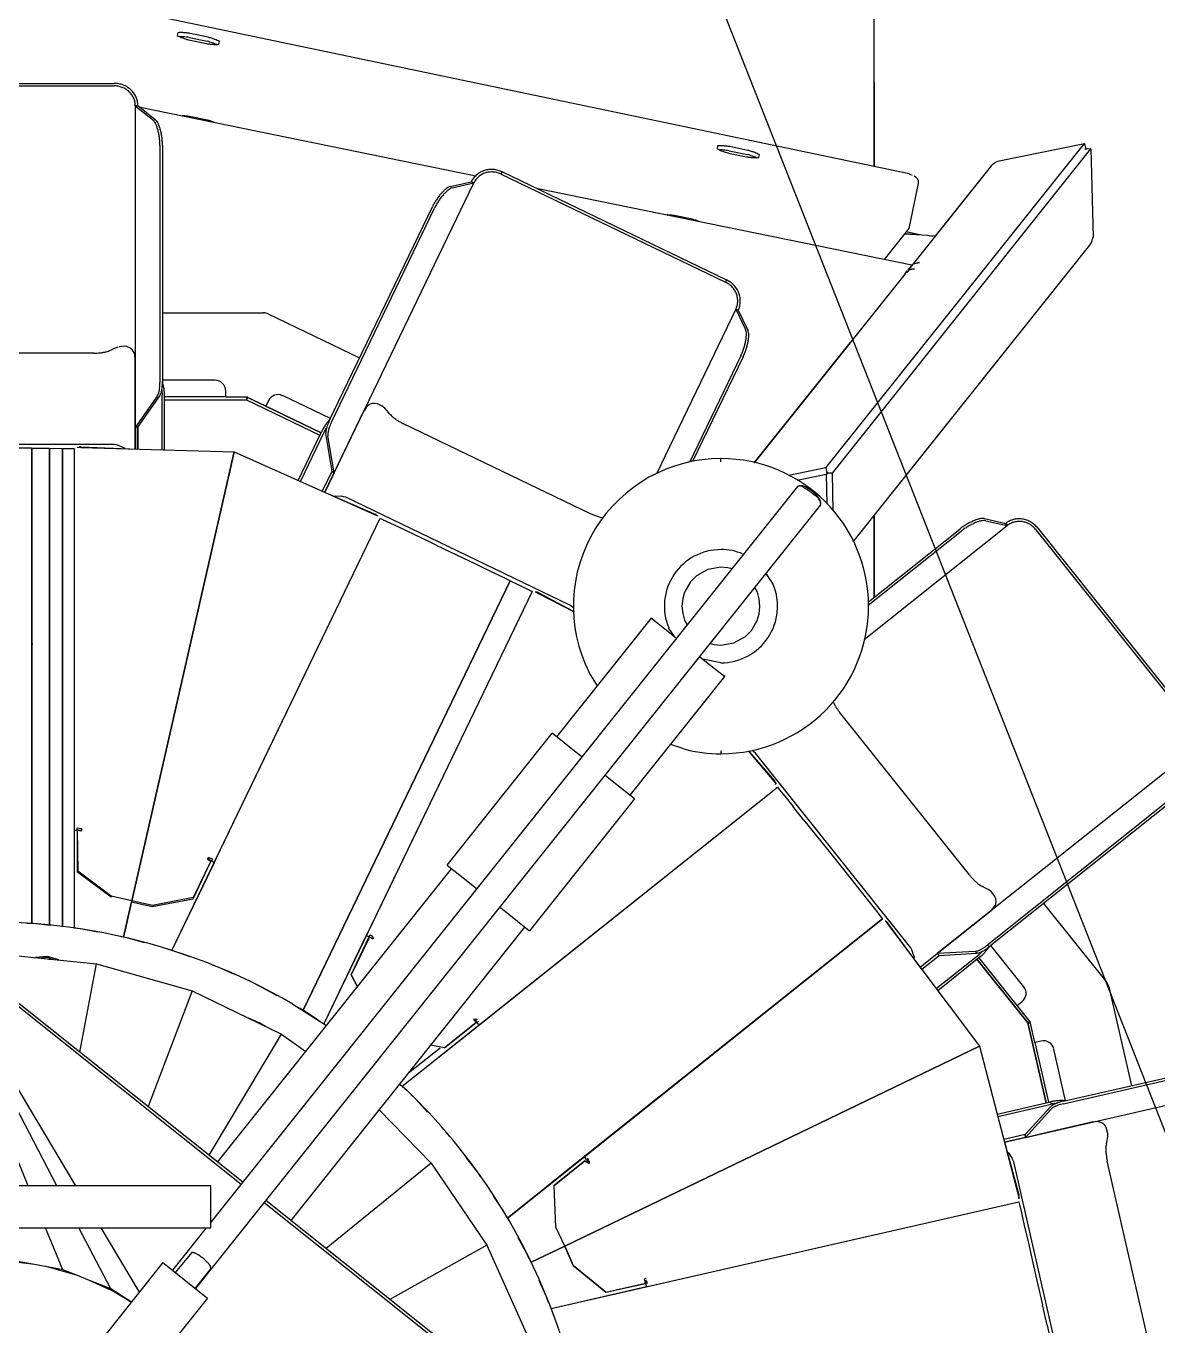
# Model space of a CAD drawing. Header units: millimetres. Extents: x -187347 to 135007, y -6415 to 292048.
# Drawn here: x -41212 to -40675, y 8747 to 9363 of the extents above; entities that cross this region are included whole.
import ezdxf

# ---------------------------------------------------------------- set-up
doc = ezdxf.new("R2010")
doc.units = ezdxf.units.MM
doc.header["$LTSCALE"] = 100
doc.layers.get('0').update_dxf_attribs({"lineweight": 18})
doc.layers.add('1', color=7, linetype='Continuous')
doc.layers.add('Layout Cabinplant', color=30, linetype='Continuous')

# ---------------------------------------------------------------- blocks, each defined once
blk = doc.blocks.new('CP_Giblet area_New')
at = {"color": 0, "linetype": 'Continuous'}
for p, q in [((-228.72, -33.9), (-78.22, -153.93)), ((-77.45, -152.97), (-227.82, -33.05)), ((-50.51, -107.64), (1.88, -41.93)), ((-459.17, -57.25), (-432.91, -172.29)), ((-29.4, -124.47), (22.99, -58.77)), ((-499.23, -76.3), (-477.26, -172.57)), ((-448.74, -94.75), (-450.55, -86.71)), ((-182.99, -132.66), (-202.27, -89.72)), ((-448.74, -94.75), (-446.53, -104.5)), ((-444.23, -114.59), (-446.53, -104.5)), ((-213.47, -102.75), (-435.26, -153.36)), ((-213.47, -102.75), (-258.67, -113.07)), ((-239.39, -110.46), (-258.34, -114.53)), ((-239.39, -110.46), (-257.57, -114.48)), ((-223.89, -123.07), (-239.39, -110.46)), ((-239.39, -110.46), (-223.89, -123.07)), ((-212.29, -105.55), (-211.33, -108.21)), ((-212.29, -105.55), (-211.33, -108.21)), ((-211.33, -108.21), (-207.84, -115.9)), ((-211.33, -108.21), (-207.84, -115.9)), ((-182.99, -132.66), (-137.06, -107)), ((-29.4, -124.47), (-50.51, -107.64)), ((-18.21, -110.44), (-0.03, -140.93)), ((-14.42, -105.69), (-10.53, -108.21)), ((-14.36, -105.61), (-10.45, -108.26)), ((-10.53, -108.21), (-8.58, -109.48)), ((-6.7, -110.36), (-10.45, -108.26)), ((-8.8, -109.37), (-6.7, -110.36)), ((-8.58, -109.48), (-4.65, -112.02)), ((-6.7, -110.36), (5.46, -116.04)), ((-1.45, -113.3), (-6.7, -110.36)), ((-442.01, -124.3), (-444.23, -114.59)), ((-259.26, -113.2), (-435.26, -153.36)), ((-341.33, -483.86), (-44.88, -112.13)), ((-259.27, -114.74), (-258.34, -114.53)), ((-259.27, -114.74), (-258.34, -114.53)), ((-259.27, -114.74), (-259.12, -115.3)), ((-258.67, -113.07), (-259.26, -113.2)), ((-259.12, -115.3), (-258.2, -116.16)), ((-258.2, -116.16), (-258.74, -116.28)), ((-258.48, -113.89), (-258.67, -113.07)), ((-258.2, -116.16), (-258.48, -113.89)), ((-258.48, -116.85), (-257.57, -116.64)), ((-258.34, -114.53), (-257.57, -114.48)), ((-257.57, -116.64), (-258.34, -114.53)), ((-52.07, -121.62), (-44.65, -112.31)), ((-4.65, -112.02), (-1.45, -113.3)), ((-4.65, -112.02), (10.44, -140.93)), ((-1.45, -113.3), (5.46, -116.04)), ((5.46, -116.04), (11.13, -118.3)), ((-223.89, -123.07), (-220.05, -132.32)), ((-220.05, -132.32), (-223.89, -123.07)), ((-49.95, -140.93), (-33.94, -120.85)), ((-43.06, -129.32), (-35.27, -119.79)), ((11.13, -118.3), (18.11, -121.08)), ((11.13, -118.3), (25.51, -122.44)), ((18.11, -121.08), (25.51, -122.44)), ((18.11, -121.08), (26.25, -140.93)), ((25.51, -122.44), (31.51, -123.55)), ((-439.85, -133.71), (-442.01, -124.3)), ((-220.05, -132.32), (-204.02, -124.6)), ((-204.02, -124.6), (-220.05, -132.32)), ((-203.14, -126.27), (-201.97, -128.85)), ((-203.14, -126.27), (-201.97, -128.85)), ((-201.97, -128.85), (-197.88, -136.26)), ((-201.97, -128.85), (-197.88, -136.26)), ((31.51, -123.55), (42.21, -125.52)), ((31.51, -123.55), (47.13, -125.49)), ((-437.92, -142.07), (-439.85, -133.71)), ((-416.74, -227.04), (-220.05, -132.32)), ((-220.05, -132.32), (-416.74, -227.04)), ((-220.05, -132.32), (-215.71, -141.33)), ((-156.54, -171.59), (-182.99, -132.66)), ((-156.54, -171.59), (-106.86, -131.08)), ((-215.71, -141.33), (-215.01, -161.07)), ((149.06, -140.93), (-52.17, -140.93)), ((-52.17, -140.93), (-52.17, -160.93)), ((-436.53, -148.03), (-437.92, -142.07)), ((-192.78, -145.58), (-370.67, -287.45)), ((-330.38, -492.58), (-52.17, -143.71)), ((-229.54, -174.9), (-192.78, -145.58)), ((-90.14, -144.42), (-201.1, -283.55)), ((-192.38, -146.2), (-191.01, -148.68)), ((-192.38, -146.2), (-191.01, -148.68)), ((-435.58, -152.06), (-436.53, -148.03)), ((-435.26, -153.36), (-435.58, -152.06)), ((-191.01, -148.68), (-186.33, -155.76)), ((-191.01, -148.68), (-186.33, -155.76)), ((-435.28, -155.76), (-435.46, -154.92)), ((-428.21, -182.82), (-435.35, -156.59)), ((-435, -156.64), (-435.28, -155.76)), ((-416.74, -227.04), (-435, -156.64)), ((-229.5, -172.78), (-215.01, -161.07)), ((-215.01, -161.07), (-229.5, -172.78)), ((-180.07, -165.22), (-178.51, -167.58)), ((-180.07, -165.22), (-178.51, -167.58)), ((-67.27, -162.65), (83.28, -282.71)), ((83.86, -281.61), (-66.51, -161.69)), ((-52.17, -160.93), (149.06, -160.93)), ((11.9, -160.93), (83.86, -281.61)), ((20.88, -160.93), (83.86, -281.61)), ((34.44, -160.93), (83.86, -281.61)), ((-432.91, -172.29), (-432.51, -173.24)), ((-231.4, -171.61), (-231.91, -172.01)), ((-231.91, -172.01), (-231.23, -173.28)), ((-229.5, -172.78), (-231.4, -171.61)), ((-230.94, -172.18), (-231.4, -171.61)), ((-229.6, -173.86), (-230.94, -172.18)), ((-178.51, -167.58), (-173.27, -174.27)), ((-178.51, -167.58), (-173.27, -174.27)), ((-55.35, -172.16), (-166.3, -311.3)), ((-156.6, -171.63), (-156.91, -171.04)), ((-156.6, -171.63), (-156.08, -172.06)), ((-131.97, -196.87), (-156.54, -171.59)), ((-432.51, -173.24), (-432.02, -174.16)), ((-430.42, -176.49), (-432.02, -174.16)), ((-429.83, -176.86), (-430.42, -176.49)), ((-370.67, -287.45), (-229.54, -174.9)), ((-231.23, -173.28), (-230.73, -173.98)), ((-229.54, -174.9), (-229.6, -173.86)), ((-51.31, -175.38), (-85.57, -232.87)), ((-438.56, -183.87), (-587.33, -217.83)), ((-477.46, -184.22), (-477.48, -185.72)), ((-477.2, -182.43), (-477.46, -184.22)), ((-476.83, -180.77), (-477.2, -182.43)), ((-428.56, -181.55), (-470.65, -191.16)), ((-470.65, -191.16), (-443.41, -184.94)), ((-438.56, -183.87), (-450.47, -197.12)), ((-438.56, -183.87), (-428.55, -181.58)), ((-438.56, -183.87), (-438.39, -185.19)), ((-438.39, -185.19), (-438.56, -183.87)), ((-438.39, -185.19), (-428.22, -182.79)), ((-165.41, -184.31), (-164.54, -185.42)), ((-165.41, -184.31), (-164.54, -185.42)), ((-477.48, -185.72), (-476.94, -188.12)), ((-476.94, -188.12), (-476.22, -189.42)), ((-476.22, -189.42), (-475.3, -190.36)), ((-475.3, -190.36), (-474.29, -190.9)), ((-474.29, -190.9), (-472.53, -191.33)), ((-472.53, -191.33), (-470.41, -191.14)), ((-450.33, -198.3), (-438.39, -185.19)), ((-164.54, -185.42), (-163.59, -186.46)), ((-164.54, -185.42), (-163.59, -186.46)), ((-425.35, -193.83), (-450.61, -199.59)), ((-425.07, -194.93), (-450.42, -200.71)), ((-154.94, -195.85), (-149.2, -202.1)), ((-154.94, -195.85), (-149.2, -202.1)), ((-456.47, -199.81), (-566.38, -224.9)), ((-456.33, -200.99), (-566.24, -226.07)), ((-457.5, -201.25), (-451.9, -225.77)), ((-452.47, -199.94), (-453.19, -200.02)), ((-450.42, -200.71), (-450.61, -199.59)), ((-449.53, -200.51), (-443.06, -228.88)), ((-449.53, -200.51), (-443.06, -228.88)), ((-439.57, -238.11), (-448.31, -200.23)), ((-448.31, -200.23), (-439.57, -238.11)), ((-149.2, -202.1), (-147.12, -204.03)), ((-149.2, -202.1), (-147.12, -204.03)), ((-43.2, -253.36), (-22.34, -198.48)), ((-477.99, -255.3), (-488.7, -208.37)), ((-142.88, -208.11), (-320.81, -350)), ((-142.88, -208.11), (-179.66, -237.44)), ((-141.74, -209.12), (-145.16, -206.07)), ((-141.74, -209.12), (-145.16, -206.07)), ((-145.94, -214.39), (-160.96, -226.36)), ((-373.08, -285.21), (-416.74, -227.04)), ((-177.93, -238.3), (-162.95, -226.35)), ((-162.95, -226.35), (-177.93, -238.3)), ((-162.95, -226.35), (-156.45, -227.56)), ((-162.95, -226.35), (-156.45, -227.56)), ((-85.57, -232.87), (-97.12, -224.54)), ((10.06, -224.32), (2.09, -266.18)), ((-445.92, -229.53), (-442.99, -228.86)), ((-442.99, -228.86), (-440.9, -238.01)), ((-43.2, -253.36), (-85.57, -232.87)), ((-439.57, -238.11), (-440.97, -238.03)), ((-440.9, -238.01), (-440.77, -238.61)), ((-440.77, -238.61), (-434.53, -246.43)), ((-440.55, -238.89), (-439.57, -238.11)), ((-415.45, -268.36), (-439.57, -238.11)), ((-439.57, -238.11), (-415.45, -268.36)), ((-179.66, -237.44), (-320.81, -350)), ((-204.45, -442.78), (-105.68, -237.7)), ((-178.67, -237.74), (-179.66, -237.44)), ((-179.03, -238.81), (-177.93, -238.3)), ((-177.32, -239.42), (-178.67, -237.74)), ((-178.46, -239.45), (-177.86, -240)), ((-176.65, -239.81), (-177.93, -238.3)), ((-177.86, -240), (-176.65, -239.81)), ((-125.86, -279.6), (-105.68, -237.7)), ((-91.08, -247.03), (-106.96, -236.88)), ((-103.01, -239.41), (-106.96, -236.88)), ((-103.02, -239.4), (-95.94, -244.13)), ((-103.02, -239.4), (-95.94, -244.13)), ((-93.47, -245.51), (-103.01, -239.41)), ((-78.1, -236.48), (-75.09, -238.26)), ((-76.05, -237.47), (-75.09, -238.26)), ((-75.09, -238.26), (-70.05, -240.38)), ((-75.09, -238.26), (-73.23, -238.83)), ((-434.53, -246.43), (-436.88, -248.3)), ((-434.54, -246.44), (-416.43, -269.14)), ((-434.54, -246.44), (-416.43, -269.14)), ((-194.03, -447.9), (-95.91, -244.15)), ((-95.91, -244.15), (-194.03, -447.9)), ((-95.94, -244.13), (-93.46, -245.51)), ((-95.94, -244.13), (-93.46, -245.51)), ((-91.08, -247.03), (-93.47, -245.51)), ((-83.59, -251.02), (-76.15, -255.17)), ((-83.59, -251.02), (-76.15, -255.17)), ((-447.1, -294.83), (-477.02, -257.31)), ((-437.67, -255.33), (-422.08, -274.88)), ((-396.86, -253.53), (-417.19, -269.75)), ((-396.18, -254.44), (-416.44, -270.59)), ((-121.65, -255.31), (-118.69, -260.95)), ((-118.69, -260.95), (-121.65, -255.31)), ((-76.15, -255.17), (-73.57, -256.35)), ((-76.15, -255.17), (-73.57, -256.35)), ((2.09, -266.18), (-43.2, -253.36)), ((-389.3, -263.61), (-397.52, -270.06)), ((-388.56, -264.62), (-396.56, -271)), ((-389.47, -263.38), (-373.26, -285.51)), ((-118.69, -260.95), (-127.22, -278.95)), ((-127, -278.21), (-118.69, -260.95)), ((-63.3, -261.06), (-55.55, -264.61)), ((-63.3, -261.06), (-55.55, -264.61)), ((-55.55, -264.61), (-52.88, -265.58)), ((-55.55, -264.61), (-52.88, -265.58)), ((-515.84, -365.93), (-396.56, -271)), ((-396.56, -271), (-422.13, -291.39)), ((-418.13, -272.16), (-416.44, -270.59)), ((-397.52, -270.06), (-415.46, -271.24)), ((-414.63, -272.08), (-415.46, -271.24)), ((-414.63, -272.08), (-396.56, -271)), ((-397.52, -270.06), (-396.56, -271)), ((-396.56, -271), (-397.52, -270.06)), ((-385.71, -268.51), (-385.78, -269.21)), ((-385.78, -269.21), (-384.96, -271.92)), ((-42.27, -269.45), (-34.26, -272.38)), ((-42.27, -269.45), (-34.26, -272.38)), ((48.91, -270.95), (2.09, -266.18)), ((19.99, -268.01), (25.39, -269.66)), ((22.74, -268.29), (25.44, -269.12)), ((24.49, -268.46), (23.32, -268.46)), ((24.49, -268.46), (23.32, -268.46)), ((25.39, -269.66), (31.01, -269.13)), ((25.44, -269.12), (28.26, -268.85)), ((-509.19, -344.35), (-421.31, -274.26)), ((-508.37, -345.19), (-420.48, -275.1)), ((-419.74, -272.1), (-421.59, -274.49)), ((-421.31, -274.26), (-420.48, -275.1)), ((-384.96, -271.92), (-384.55, -272.87)), ((-384.55, -272.87), (-384.05, -273.77)), ((-384.05, -273.77), (-310.48, -366.03)), ((-33.67, -272.54), (-132.38, -477.5)), ((-33.67, -272.54), (-53.79, -314.31)), ((-34.26, -272.38), (-31.52, -273.14)), ((-34.26, -272.38), (-31.52, -273.14)), ((-20.65, -276.15), (-12.42, -278.43)), ((-20.65, -276.15), (-12.42, -278.43)), ((-253.12, -344.38), (-203.25, -281.84)), ((-204.45, -442.78), (-126.12, -280.14)), ((-191.82, -290.95), (-203.25, -281.84)), ((-129.12, -278.04), (-129.02, -278.95)), ((-129.02, -278.95), (-129.12, -278.04)), ((-127.22, -278.95), (-129.12, -278.04)), ((-128.57, -278.3), (-129.12, -278.04)), ((-129.02, -278.95), (-128.35, -279.41)), ((-126.63, -279.23), (-128.57, -278.3)), ((-128.35, -279.41), (-127.63, -279.81)), ((-127.22, -278.95), (-127.63, -279.81)), ((-127.22, -278.95), (-127.63, -279.81)), ((-125.86, -279.6), (-126.63, -279.23)), ((-126.12, -280.14), (-125.86, -279.6)), ((-10.69, -278.76), (-14.53, -295.58)), ((-14.53, -295.58), (-10.69, -278.76)), ((-12.42, -278.43), (-9.63, -278.97)), ((-12.42, -278.43), (-9.63, -278.97)), ((1.44, -281.11), (9.83, -282.73)), ((1.44, -281.11), (9.83, -282.73)), ((9.83, -282.73), (12.65, -283.04)), ((9.83, -282.73), (12.65, -283.04)), ((12.72, -329.49), (12.72, -283.05)), ((-372.57, -285.99), (-373.08, -285.21)), ((-369.86, -288.52), (-370.67, -287.45)), ((-367.3, -291.78), (-369.86, -288.52)), ((18.21, -283.78), (18.21, -510.67)), ((18.21, -510.67), (18.21, -283.78)), ((23.86, -284.3), (32.35, -285.25)), ((23.86, -284.3), (32.35, -285.25)), ((24.32, -284.35), (24.32, -510.7)), ((24.6, -510.7), (24.6, -284.38)), ((32.35, -285.25), (35.19, -285.34)), ((32.35, -285.25), (35.19, -285.34)), ((32.57, -285.25), (32.57, -510.72)), ((32.91, -510.72), (32.91, -285.26)), ((-424.37, -294.56), (-424.57, -295.69)), ((-424.57, -295.69), (-424.42, -296.98)), ((-424.01, -293.46), (-424.37, -294.56)), ((-422.13, -291.39), (-424.01, -293.46)), ((-423.54, -292.83), (-424.01, -293.46)), ((-363.51, -296.58), (-367.3, -291.78)), ((-189.17, -293.06), (-191.82, -290.95)), ((-43.8, -297.61), (-24.4, -293.89)), ((-24.28, -293.36), (-43.68, -297.07)), ((-24.4, -293.89), (-14.65, -296.12)), ((-14.53, -295.58), (-24.28, -293.36)), ((-14.65, -296.12), (-14.53, -295.58)), ((-424.42, -296.98), (-423.85, -298.36)), ((-423.85, -298.36), (-422.32, -300.28)), ((-422.32, -300.28), (-421.74, -300.77)), ((-421.74, -300.77), (-421.13, -301.21)), ((-421.13, -301.21), (-419.56, -302.13)), ((-419.56, -302.13), (-418.03, -302.88)), ((-358.18, -303.3), (-363.51, -296.58)), ((-175.58, -303.9), (-178.23, -301.79)), ((-14.65, -296.12), (-63.23, -508.96)), ((-63.23, -508.96), (-14.65, -296.12)), ((-52.11, -314.87), (-43.8, -297.61)), ((-43.68, -297.07), (-51.99, -314.34)), ((-14.65, -296.12), (-4.9, -298.34)), ((-4.9, -298.34), (-4.78, -297.81)), ((-4.9, -298.34), (10.97, -310.11)), ((-4.78, -297.81), (11.09, -309.57)), ((-352.17, -310.86), (-358.18, -303.3)), ((-164.15, -313.01), (-175.58, -303.9)), ((-411.88, -308.32), (-350.32, -385.52)), ((-345.96, -318.65), (-352.17, -310.86)), ((-164.15, -313.01), (-214.03, -375.56)), ((-53.79, -314.31), (-54.05, -314.85)), ((-53.02, -314.68), (-53.79, -314.31)), ((11.09, -309.57), (10.97, -310.11)), ((11.22, -329.49), (10.97, -310.11)), ((11.09, -309.57), (11.09, -328.73)), ((-339.27, -327.03), (-345.96, -318.65)), ((-54.05, -314.85), (-132.38, -477.5)), ((-51.07, -315.87), (-53.02, -314.68)), ((-52.85, -315.82), (-52.11, -314.87)), ((-52.85, -315.82), (-52.32, -316.06)), ((-52.32, -316.06), (-50.71, -316.52)), ((-50.53, -315.88), (-52.11, -314.87)), ((-51.07, -315.87), (-51.31, -316.37)), ((-51.31, -316.37), (-50.71, -316.52)), ((-50.53, -315.88), (-51.07, -315.87)), ((-50.71, -316.52), (-50.53, -315.88)), ((-333.26, -334.54), (-339.27, -327.03)), ((11.22, -329.49), (8.99, -329.21)), ((9.72, -329.49), (8.99, -329.21)), ((8.99, -329.21), (8.99, -330.15)), ((8.99, -330.15), (10.4, -330.4)), ((11.87, -329.49), (9.72, -329.49)), ((10.4, -330.4), (11.22, -330.45)), ((11.09, -328.73), (11.22, -329.49)), ((11.22, -329.49), (11.22, -330.45)), ((11.22, -329.49), (11.22, -330.45)), ((12.72, -329.49), (11.87, -329.49)), ((12.72, -330.09), (12.72, -329.49)), ((12.72, -510.6), (12.72, -330.09)), ((-333.26, -334.54), (-328.1, -340.98)), ((-324.27, -345.74), (-328.1, -340.98)), ((-253.12, -344.38), (-241.7, -353.49)), ((-321.73, -348.88), (-324.27, -345.74)), ((-320.81, -350), (-321.73, -348.88)), ((-250.98, -346.1), (-295.87, -402.39)), ((-319.8, -352.16), (-320.32, -351.48)), ((-319.15, -352.83), (-319.8, -352.16)), ((-307.62, -366.63), (-319.49, -352.94)), ((-306.95, -367.25), (-319.15, -352.83)), ((-241.7, -353.49), (-239.05, -355.6)), ((-310.48, -366.03), (-309.71, -366.71)), ((-309.71, -366.71), (-308.87, -367.33)), ((-307.06, -367.27), (-307.62, -366.63)), ((-294.06, -367.27), (-294.06, -365.81)), ((-276.42, -368.07), (-270.24, -370.25)), ((-228.11, -364.33), (-225.46, -366.44)), ((-225.46, -366.44), (-214.03, -375.56)), ((-216.18, -373.84), (-261.07, -430.13)), ((-444.35, -472.83), (-517.92, -380.57)), ((-443.43, -472.09), (-517, -379.84)), ((-347.39, -390.05), (-347.16, -390.57)), ((-235.44, -397.98), (-231.55, -404.29)), ((-295.87, -402.39), (-295.27, -402.86)), ((-287.17, -409.32), (-295.87, -402.39)), ((-294.06, -408.96), (-285.49, -410.66)), ((-283.94, -411.9), (-287.17, -409.32)), ((-300.23, -418.37), (-305.66, -421.4)), ((-294.06, -417.31), (-300.23, -418.37)), ((-290.87, -417.59), (-294.06, -417.31)), ((-288.89, -418.1), (-290.87, -417.59)), ((32.33, -417.72), (32.91, -417.59)), ((-361.99, -419.93), (-429.85, -474.05)), ((-361.99, -419.93), (-429.85, -474.05)), ((-308.56, -424.31), (-311.29, -429.08)), ((-305.66, -421.4), (-308.56, -424.31)), ((-269.77, -423.2), (-273, -420.63)), ((-272, -421.42), (-269.25, -425.53)), ((-261.07, -430.13), (-269.77, -423.2)), ((-311.29, -429.08), (-312.19, -432.13)), ((-276.77, -429.23), (-278.05, -426.96)), ((-275.9, -432.28), (-276.77, -429.23)), ((-261.67, -429.66), (-261.07, -430.13)), ((-363.89, -436.23), (-407.91, -471.34)), ((-363.95, -437.79), (-407.28, -472.34)), ((-312.19, -432.13), (-312.56, -435.73)), ((-312.56, -435.73), (-312.22, -439.34)), ((-275.93, -439.49), (-275.56, -435.88)), ((-275.56, -435.88), (-275.9, -432.28)), ((-207.58, -441.81), (-224.36, -433.11)), ((-223.6, -433.63), (-224.36, -433.23)), ((-224.06, -434.99), (-223.27, -435.67)), ((-207.61, -442.16), (-223.6, -433.63)), ((-223.27, -435.67), (-222.43, -436.26)), ((-222.43, -436.26), (-116.12, -487.46)), ((-366.73, -440), (-366.73, -478.82)), ((-366.64, -478.71), (-366.64, -439.93)), ((-366.64, -478.71), (-366.64, -439.93)), ((-312.22, -439.34), (-311.34, -442.39)), ((-311.34, -442.39), (-310.07, -444.66)), ((-279.55, -447.3), (-276.83, -442.53)), ((-276.83, -442.53), (-275.93, -439.49)), ((-206.57, -442.4), (-207.58, -441.81)), ((-206.01, -442.65), (-206.57, -442.4)), ((-203.24, -443.39), (-204.45, -442.78)), ((-199.7, -445.13), (-203.24, -443.39)), ((-315.37, -451.31), (-318.86, -446.08)), ((-282.46, -450.22), (-279.55, -447.3)), ((-194.03, -447.9), (-199.7, -445.13)), ((-194.03, -447.9), (-186.61, -451.49)), ((-299.22, -453.51), (-297.24, -454.03)), ((-297.24, -454.03), (-294.06, -454.31)), ((-294.06, -454.31), (-287.89, -453.25)), ((-287.89, -453.25), (-282.46, -450.22)), ((-177.61, -455.84), (-186.61, -451.49)), ((-168.64, -460.17), (-177.61, -455.84)), ((-158.97, -464.82), (-168.64, -460.17)), ((-356.78, -466.34), (-468.93, -606.97)), ((-356.78, -466.34), (-402.45, -523.61)), ((-158.97, -464.82), (-150.3, -468.98)), ((-429.85, -474.05), (-429.11, -475.06)), ((-429.11, -475.06), (-429.85, -474.05)), ((-419.66, -476.33), (-429.85, -474.05)), ((-143.11, -472.42), (-150.3, -468.98)), ((-137.34, -475.17), (-143.11, -472.42)), ((-419.02, -477.33), (-429.11, -475.06)), ((-238.21, -477.59), (-236.87, -477.8)), ((-236.87, -477.8), (-232.52, -479.46)), ((-232.52, -479.46), (-143.55, -522.31)), ((-133.6, -476.93), (-137.34, -475.17)), ((-132.38, -477.5), (-133.6, -476.93)), ((-130.53, -479.01), (-131.29, -478.63)), ((-129.66, -479.34), (-130.53, -479.01)), ((-104.96, -490.35), (-130.37, -479.34)), ((-63.23, -508.96), (-129.66, -479.34)), ((-347.33, -481.08), (-346.88, -498.92)), ((-343.94, -498.35), (-344.29, -484.27)), ((-341.33, -483.86), (-341.43, -484.39)), ((-341.43, -484.39), (-341.24, -485.7)), ((-331.26, -492.83), (-332.2, -492.9)), ((-331.26, -492.83), (-330.38, -492.58)), ((-106.16, -489.83), (-124.9, -528.74)), ((-116.12, -487.46), (-115.13, -487.74)), ((-115.13, -487.74), (-114.1, -487.94)), ((-111.28, -488.13), (-114.1, -487.94)), ((-110.62, -487.91), (-111.28, -488.13)), ((-110.59, -499.1), (-106.13, -489.85)), ((-109.45, -499.61), (-104.98, -490.34)), ((-346.88, -498.92), (-469.53, -652.73)), ((-346.88, -498.92), (-343.9, -498.85)), ((-343.84, -501.35), (-344.43, -498.43)), ((-330.19, -495.57), (-343.94, -498.35)), ((-343.84, -501.35), (-326.25, -497.8)), ((-301.09, -576.62), (-263.48, -498.53)), ((-110.59, -499.1), (-176.8, -636.58)), ((-110.59, -499.1), (-109.45, -499.61)), ((-110.59, -499.1), (-107.65, -516.67)), ((-109.45, -499.61), (-110.59, -499.1)), ((-94.57, -494.98), (-105.81, -518.33)), ((-93.53, -495.45), (-104.82, -518.88)), ((-343.84, -501.35), (-466.53, -655.2)), ((-381.41, -593.46), (-309.88, -503.76)), ((-355.26, -560.67), (-309.88, -503.76)), ((-309.88, -503.76), (-355.26, -560.67)), ((-304.56, -554.15), (-280.59, -504.37)), ((-303.45, -554.54), (-279.1, -503.99)), ((-294.06, -504.34), (-294.06, -505.81)), ((-106.57, -517.76), (-109.45, -499.61)), ((9.47, -511.09), (-63.23, -508.96)), ((-30.13, -509.93), (-30.13, -535.94)), ((-28.99, -509.96), (-28.99, -535.87)), ((9.59, -511.42), (-17.56, -510.3)), ((-17.53, -510.3), (-17.53, -520.74)), ((-17.53, -520.74), (-17.53, -510.3)), ((-16.31, -520.6), (-16.31, -510.35)), ((-16.28, -520.62), (-16.28, -510.35)), ((-16.28, -510.35), (-16.28, -553.34)), ((-11.46, -510.55), (-8.33, -512.09)), ((10.64, -511.18), (9.47, -511.09)), ((11.25, -511.16), (10.64, -511.18)), ((14.07, -510.64), (12.72, -510.6)), ((18.21, -510.67), (14.07, -510.64)), ((24.32, -510.7), (18.21, -510.67)), ((32.57, -510.72), (24.6, -510.7)), ((32.33, -510.6), (32.91, -510.72)), ((32.33, -510.6), (32.91, -510.72)), ((32.91, -510.72), (42.19, -510.73)), ((-69.08, -533.7), (-103.88, -516.94)), ((-69.08, -533.7), (-103.88, -516.94)), ((-8.33, -512.09), (-7.33, -512.36)), ((-7.33, -512.36), (-6.31, -512.54)), ((-6.31, -512.54), (111.69, -512.54)), ((-109.29, -523.04), (-158.21, -624.62)), ((-108.29, -523.67), (-157.2, -625.24)), ((-105.81, -518.33), (-107.02, -520.43)), ((-78.21, -530.69), (-104.43, -518.07)), ((-104.43, -518.07), (-78.21, -530.69)), ((-17.53, -520.74), (-27.88, -535.52)), ((-26.7, -535.39), (-16.28, -520.62)), ((-17.53, -520.74), (-16.28, -520.62)), ((-16.28, -673.17), (-16.28, -520.62)), ((-136.87, -527.09), (-135.8, -528.41)), ((-135.8, -528.41), (-134.57, -529.73)), ((-134.57, -529.73), (-133.41, -530.69)), ((-125.94, -530.31), (-124.76, -528.54)), ((-108.81, -524.75), (-86.15, -535.66)), ((-133.41, -530.69), (-131.19, -531.76)), ((-131.19, -531.76), (-129.73, -532)), ((-129.73, -532), (-129.21, -532)), ((-129.21, -532), (-128.43, -531.87)), ((-128.43, -531.87), (-127.37, -531.42)), ((-127.37, -531.42), (-125.94, -530.31)), ((-79.47, -533.32), (-78.17, -530.62)), ((-69.63, -534.82), (-78.21, -530.69)), ((-78.17, -530.62), (-69.16, -534.96)), ((-69.08, -533.7), (-69.63, -534.82)), ((-69.16, -534.96), (-59.16, -534.96)), ((-30.13, -533.62), (-69.08, -533.7)), ((-30.13, -533.62), (-69.08, -533.7)), ((-69.01, -535.02), (-69.08, -533.7)), ((-69.01, -535.02), (-59.16, -535.04)), ((-59.16, -534.96), (-59.16, -537.96)), ((-59.16, -535.04), (-30.13, -535.04)), ((-59.16, -535.04), (-30.13, -535.04)), ((-28.81, -538.3), (-28.99, -535.87)), ((-29.87, -539.4), (-29.16, -542.33)), ((-29.16, -654.38), (-29.16, -541.97)), ((-27.99, -654.26), (-27.99, -541.85)), ((-54.16, -542.96), (-29.16, -542.96)), ((-79.32, -574.46), (-122.69, -553.58)), ((-16.28, -553.34), (-16.15, -554.6)), ((-16.28, -673.17), (-16.28, -553.34)), ((-16.15, -554.6), (-15.84, -555.78)), ((-15.84, -555.78), (-14.97, -557.29)), ((-14.97, -557.29), (-13.64, -558.39)), ((-13.64, -558.39), (-12.9, -558.72)), ((-12.9, -558.72), (-12.2, -558.92)), ((-12.2, -558.92), (-10.5, -559.07)), ((-10.5, -559.07), (-9.74, -559)), ((-9.74, -559), (-8.69, -558.81)), ((-8.1, -558.65), (-6.28, -557.97)), ((-6.28, -557.97), (-4.75, -557.25)), ((3.34, -555.84), (102.09, -555.84)), ((-302.26, -576.16), (-306.81, -566.71)), ((-301.09, -576.62), (-305.7, -567.11)), ((-301.09, -576.62), (-302.26, -576.16)), ((-29.16, -574.96), (-77.15, -574.96)), ((-296.71, -590.57), (-296.2, -589.51)), ((-190.39, -641.77), (-296.71, -590.57)), ((-189.88, -640.71), (-296.2, -589.51)), ((-385.84, -595.89), (-383.02, -595.48)), ((-385.07, -595.75), (-385.84, -595.89)), ((-385.17, -598.17), (-383.02, -595.48)), ((-384.02, -595.42), (-385.07, -595.75)), ((-384.62, -597.49), (-383.28, -595.81)), ((-384.62, -597.49), (-206.61, -633.96)), ((-383.02, -595.48), (-384.02, -595.42)), ((-383.28, -595.81), (-382.75, -595.47)), ((-382.17, -594.26), (-383.05, -594.92)), ((-383.05, -594.92), (-383.02, -595.48)), ((-383.02, -595.48), (-383.05, -594.92)), ((-382.75, -595.47), (-382.95, -594.84)), ((-381.41, -593.46), (-382.17, -594.26)), ((-382.14, -594.79), (-381.46, -593.8)), ((-381.46, -593.8), (-380.71, -592.58)), ((-422.35, -644.8), (-385.17, -598.17)), ((-385.17, -598.17), (-388.2, -598.85)), ((-388.2, -598.85), (-387.43, -598.71)), ((-387.43, -598.71), (-386.42, -598.42)), ((-383.09, -614.95), (-371.39, -600.27)), ((-469.53, -652.73), (-470.58, -610.87)), ((-422.35, -644.8), (-396.66, -612.58)), ((-396.04, -612), (-396.66, -612.58)), ((-394.47, -611.41), (-395.3, -611.59)), ((-393.62, -611.45), (-394.47, -611.41)), ((-392, -611.76), (-393.62, -611.45)), ((-381.11, -612.46), (-392, -611.76)), ((-388.16, -612.01), (-381.86, -613.4)), ((-388.16, -612.01), (-381.11, -612.46)), ((-387.56, -636.22), (-383.09, -614.95)), ((-280.38, -619.32), (-271.85, -621.07)), ((-166.62, -634.21), (-176.8, -636.58)), ((-165.62, -634.83), (-175.55, -637.07)), ((-387.51, -637.7), (-387.56, -636.22)), ((-387.22, -638.51), (-387.51, -637.7)), ((-386.37, -639.51), (-387.22, -638.51)), ((-385.64, -640), (-386.37, -639.51)), ((-383.82, -640.61), (-384.72, -640.37)), ((-383.27, -640.88), (30.54, -727.55)), ((-189.88, -640.71), (-190.39, -641.77)), ((-177.83, -639.84), (-18.56, -672.4)), ((-175.55, -637.07), (-176.8, -636.58)), ((-425.94, -647), (-466.53, -655.2)), ((-424.91, -646.69), (-425.94, -647)), ((-423.75, -646.08), (-424.91, -646.69)), ((-423.09, -645.57), (-423.75, -646.08)), ((-422.35, -644.8), (-423.09, -645.57)), ((-366.73, -644.4), (-366.73, -1333.45)), ((-366.59, -1333.45), (-366.64, -644.41)), ((-366.59, -1333.45), (-366.64, -644.41)), ((-469.53, -652.73), (-466.55, -652.65)), ((-466.53, -655.2), (-467.12, -652.28)), ((-311.99, -648.62), (-312.26, -649.94)), ((-306.83, -652), (-298.3, -653.79)), ((-297.89, -651.85), (-306.42, -650.06)), ((-297.65, -650.71), (-306.18, -648.92)), ((-292.49, -654.09), (-292.22, -652.76)), ((-50.46, -666.33), (-41.92, -668.07)), ((-17.53, -673.22), (-25.74, -666.68)), ((-16.28, -673.17), (-25.02, -666.19)), ((-17.53, -673.22), (-16.28, -673.17)), ((-16.28, -673.17), (-17.53, -673.22)), ((111.72, -682.61), (-6.28, -682.61)), ((111.72, -683.79), (-6.28, -683.79)), ((-55.94, -702.32), (-56.21, -703.65)), ((-41.6, -704.41), (-50.13, -702.62)), ((-50.78, -705.7), (-42.25, -707.49)), ((-41.84, -705.56), (-50.37, -703.77)), ((-36.44, -707.79), (-36.17, -706.47))]:
    blk.add_line(p, q, dxfattribs=at)
for centre, radius, start, end in [((52.73, -0.98), 285, 59.6963, 219.18975), ((52.73, -0.98), 285, 219.18962, 226.02502), ((-447.03, -224.66), 5, 192.86463, 282.84967), ((-433.76, -252.21), 5, 128.57893, 218.56397), ((52.73, -0.98), 285, 239.69621, 276.15191), ((52.73, -0.98), 285, 239.69621, 276.15191), ((-473.11, -254.19), 5, 192.85715, 218.57145), ((-294.06, -435.81), 70, 90, 270), ((-294.06, -435.81), 70, 75.40537, 89.99993), ((-294.06, -435.81), 70, 270.00004, 26.75689), ((-294.06, -435.81), 26.85, 89.99984, 202.49966), ((-294.06, -435.81), 26.85, 269.99986, 22.49967), ((-294.06, -435.81), 26.85, 247.4998, 270.00004), ((-294.06, -435.81), 70, 289.45926, 299.18898), ((-83.98, -531.15), 5, 244.29322, 334.27826), ((-54.16, -537.96), 5, 180.00748, 269.99252), ((-77.15, -569.96), 5, 244.28574, 270)]:
    blk.add_arc(centre, radius, start, end, dxfattribs=at)
for points in [[(-52.07, -121.62), (-52.04, -121.89), (-52.02, -122.16), (-51.98, -122.44), (-51.91, -122.72), (-51.73, -123.05), (-51.5, -123.37), (-51.15, -123.82), (-50.8, -124.26), (-50.45, -124.66), (-50.07, -125.05), (-49.23, -125.83), (-48.35, -126.57)], [(-48.35, -126.57), (-47.43, -127.27), (-46.48, -127.91), (-46.03, -128.19), (-45.58, -128.45), (-45.16, -128.66), (-44.75, -128.86), (-44.48, -128.98), (-44.21, -129.08), (-43.93, -129.15), (-43.64, -129.21), (-43.35, -129.26), (-43.06, -129.32)], [(-434.97, -154.84), (-435.25, -155.3), (-435.45, -155.79), (-435.42, -156.19), (-435.35, -156.59)], [(-476.83, -180.77), (-476.65, -179.62), (-476.59, -178.45), (-476.59, -177.76), (-476.61, -177.08), (-476.66, -176.35), (-476.73, -175.62), (-476.95, -174.09), (-477.26, -172.57)], [(-456.47, -199.81), (-455.16, -199.48), (-453.88, -199.07), (-453.32, -198.85), (-452.77, -198.62), (-452.28, -198.4), (-451.81, -198.14), (-451.12, -197.66), (-450.47, -197.12)], [(-457.62, -201.17), (-455.88, -201.29), (-454.14, -201.25), (-452.27, -201.06), (-450.42, -200.71)], [(-456.33, -200.99), (-455.02, -200.65), (-453.74, -200.24), (-453.18, -200.03), (-452.63, -199.79), (-452.14, -199.56), (-451.67, -199.31), (-450.96, -198.86), (-450.33, -198.3)], [(-452.47, -199.94), (-451.54, -199.79), (-450.61, -199.59)], [(-440.97, -238.03), (-440.76, -238.46), (-440.55, -238.89)], [(-415.46, -271.24), (-416.29, -271.42), (-417.1, -271.66), (-417.59, -271.87), (-418.06, -272.11), (-418.59, -272.39), (-419.1, -272.7), (-420.23, -273.45), (-421.31, -274.26)], [(-417.19, -269.75), (-418.51, -270.88), (-419.74, -272.1)], [(-414.63, -272.08), (-415.46, -272.26), (-416.27, -272.5), (-416.76, -272.71), (-417.24, -272.95), (-417.76, -273.23), (-418.28, -273.54), (-419.4, -274.29), (-420.48, -275.1)], [(-373.26, -285.51), (-373.07, -285.7), (-372.88, -285.88), (-372.7, -286.06), (-372.5, -286.21), (-372.36, -286.28), (-372.21, -286.34), (-372.07, -286.38), (-371.92, -286.42)], [(-411.88, -308.32), (-412.88, -307.14), (-413.94, -306.01), (-414.47, -305.5), (-415.01, -305), (-415.53, -304.56), (-416.06, -304.13), (-417.02, -303.46), (-418.03, -302.88)], [(-319.91, -351.21), (-319.95, -351.36), (-320, -351.51), (-320.03, -351.68), (-320.04, -351.84), (-319.94, -352.12), (-319.79, -352.38), (-319.63, -352.66), (-319.49, -352.94)], [(-347.39, -390.05), (-348, -388.9), (-348.68, -387.79), (-349.47, -386.64), (-350.32, -385.52)], [(-207.61, -442.16), (-207.24, -442.31), (-206.85, -442.44), (-206.73, -442.46), (-206.6, -442.48), (-206.45, -442.47), (-206.31, -442.44), (-206.16, -442.42), (-206.01, -442.4)], [(-444.35, -472.83), (-442.83, -474.41), (-441.05, -475.68), (-440.08, -476.19), (-439.08, -476.6), (-438.05, -476.9), (-437, -477.11), (-435.94, -477.21), (-434.88, -477.21), (-433.83, -477.11), (-432.81, -476.89), (-430.86, -476.17), (-429.11, -475.06)], [(-443.43, -472.09), (-442.08, -473.5), (-440.49, -474.64), (-439.63, -475.09), (-438.73, -475.45), (-437.81, -475.72), (-436.87, -475.91), (-435.93, -476), (-434.98, -475.99), (-434.05, -475.89), (-433.14, -475.7), (-431.41, -475.05), (-429.85, -474.05)], [(-419.66, -476.33), (-418.55, -476.4), (-417.46, -476.25), (-416.74, -476.08), (-416.03, -475.87), (-415.23, -475.59), (-414.45, -475.27), (-413.61, -474.9), (-412.79, -474.49), (-411.94, -474.04), (-411.1, -473.55), (-409.47, -472.5), (-407.91, -471.34)], [(-419.02, -477.33), (-417.92, -477.4), (-416.82, -477.25), (-416.1, -477.08), (-415.39, -476.86), (-414.6, -476.59), (-413.82, -476.27), (-412.98, -475.89), (-412.15, -475.49), (-411.3, -475.03), (-410.46, -474.55), (-408.83, -473.49), (-407.28, -472.34)], [(-130.98, -478.71), (-130.83, -478.87), (-130.68, -479.03), (-130.53, -479.19), (-130.37, -479.34)], [(-341.43, -484.39), (-341.21, -485.25), (-340.8, -486.04), (-340.55, -486.48), (-340.29, -486.9), (-339.89, -487.42), (-339.43, -487.87), (-338.81, -488.29), (-338.17, -488.69), (-337.57, -489.15), (-336.99, -489.64), (-336.39, -490.1), (-335.78, -490.54), (-335.19, -490.95), (-334.58, -491.34), (-334.02, -491.66), (-333.47, -492), (-333.06, -492.29), (-332.63, -492.56), (-331.96, -492.8), (-331.26, -492.83)], [(-341.24, -485.7), (-340.98, -486.32), (-340.66, -486.91), (-340.38, -487.3), (-340.07, -487.68), (-339.69, -488.1), (-339.31, -488.51), (-338.87, -488.94), (-338.41, -489.36), (-337.93, -489.78), (-337.43, -490.19), (-336.92, -490.58), (-336.4, -490.96), (-335.89, -491.31), (-335.37, -491.65), (-334.89, -491.94), (-334.39, -492.21), (-333.96, -492.42), (-333.51, -492.61), (-332.87, -492.83), (-332.2, -492.9)], [(9.59, -511.42), (9.8, -511.4), (10, -511.38), (10.2, -511.37), (10.4, -511.35)], [(-109.29, -523.04), (-108.74, -521.81), (-108.26, -520.55), (-108.08, -519.98), (-107.91, -519.4), (-107.79, -518.89), (-107.69, -518.36), (-107.63, -517.52), (-107.65, -516.67)], [(-108.29, -523.67), (-107.73, -522.43), (-107.25, -521.17), (-107.07, -520.6), (-106.91, -520.02), (-106.79, -519.51), (-106.69, -518.98), (-106.61, -518.37), (-106.57, -517.76)], [(-136.87, -527.09), (-137.66, -526.23), (-138.54, -525.45), (-139.07, -525.02), (-139.62, -524.62), (-140.22, -524.2), (-140.84, -523.8), (-142.17, -523.02), (-143.55, -522.31)], [(-108.85, -524.7), (-107.7, -523.43), (-106.67, -522.06), (-105.68, -520.5), (-104.82, -518.88)], [(-69.63, -534.82), (-69.32, -534.92), (-69.01, -535.02)], [(-30.13, -535.94), (-30.06, -537.67), (-29.87, -539.4)], [(-27.88, -535.52), (-28.26, -536.27), (-28.57, -537.06), (-28.71, -537.57), (-28.82, -538.09), (-28.93, -538.68), (-29.01, -539.27), (-29.13, -540.62), (-29.16, -541.97)], [(-26.7, -535.39), (-27.08, -536.15), (-27.39, -536.93), (-27.54, -537.45), (-27.65, -537.97), (-27.75, -538.56), (-27.84, -539.15), (-27.95, -540.49), (-27.99, -541.85)], [(-304.56, -554.15), (-305.34, -555.92), (-306, -557.75), (-306.29, -558.67), (-306.55, -559.6), (-306.76, -560.5), (-306.94, -561.4), (-307.07, -562.23), (-307.17, -563.07), (-307.22, -563.8), (-307.22, -564.54), (-307.13, -565.65), (-306.81, -566.71)], [(-303.45, -554.54), (-304.23, -556.32), (-304.89, -558.14), (-305.18, -559.07), (-305.43, -560), (-305.65, -560.89), (-305.83, -561.8), (-305.96, -562.63), (-306.06, -563.46), (-306.1, -564.2), (-306.11, -564.94), (-306.02, -566.05), (-305.7, -567.11)], [(3.34, -555.84), (1.8, -555.88), (0.25, -556), (-0.47, -556.1), (-1.2, -556.21), (-1.87, -556.34), (-2.53, -556.49), (-3.66, -556.82), (-4.75, -557.25)], [(-302.26, -576.16), (-302.96, -578.12), (-303.24, -580.18), (-303.22, -581.23), (-303.1, -582.28), (-302.86, -583.32), (-302.53, -584.33), (-302.09, -585.31), (-301.56, -586.25), (-300.94, -587.14), (-300.24, -587.98), (-298.59, -589.44), (-296.71, -590.57)], [(-301.09, -576.62), (-301.73, -578.36), (-302, -580.2), (-301.99, -581.14), (-301.89, -582.08), (-301.68, -583.01), (-301.39, -583.92), (-301.01, -584.8), (-300.54, -585.64), (-299.98, -586.44), (-299.35, -587.19), (-297.88, -588.5), (-296.2, -589.51)], [(-468.93, -606.97), (-469.5, -607.84), (-469.91, -608.8), (-470.2, -609.85), (-470.58, -610.87)], [(-283.73, -618.27), (-282.07, -618.83), (-280.38, -619.32)], [(-271.85, -621.07), (-270.17, -621.26), (-268.5, -621.38)], [(-166.62, -634.21), (-165.6, -633.8), (-164.67, -633.18), (-164.1, -632.72), (-163.55, -632.22), (-162.96, -631.62), (-162.39, -631), (-161.8, -630.3), (-161.23, -629.57), (-160.66, -628.79), (-160.12, -627.99), (-159.11, -626.34), (-158.21, -624.62)], [(-165.62, -634.83), (-164.59, -634.42), (-163.67, -633.81), (-163.1, -633.34), (-162.55, -632.84), (-161.95, -632.24), (-161.39, -631.62), (-160.79, -630.92), (-160.23, -630.19), (-159.66, -629.41), (-159.12, -628.61), (-158.1, -626.96), (-157.2, -625.24)], [(-383.27, -640.88), (-383.41, -640.81), (-383.55, -640.75), (-383.68, -640.68), (-383.82, -640.61)], [(-190.39, -641.77), (-188.33, -642.53), (-186.16, -642.91), (-185.07, -642.94), (-183.99, -642.87), (-182.92, -642.7), (-181.88, -642.43), (-180.88, -642.06), (-179.93, -641.59), (-179.03, -641.04), (-178.2, -640.4), (-176.72, -638.85), (-175.55, -637.07)], [(-189.88, -640.71), (-188.05, -641.39), (-186.12, -641.72), (-185.16, -641.75), (-184.19, -641.69), (-183.24, -641.54), (-182.32, -641.3), (-181.43, -640.97), (-180.58, -640.55), (-179.78, -640.06), (-179.04, -639.49), (-177.77, -638.15), (-176.8, -636.58)], [(-312.26, -649.94), (-311.2, -650.47), (-310.1, -650.94), (-308.48, -651.5), (-306.83, -652)], [(-306.18, -648.92), (-307.89, -648.71), (-309.6, -648.57), (-310.8, -648.54), (-311.99, -648.62)], [(-310.94, -648.49), (-309.96, -648.91), (-308.97, -649.27), (-307.7, -649.69), (-306.42, -650.06)], [(-297.89, -651.85), (-296.57, -652.02), (-295.25, -652.15), (-294.19, -652.21), (-293.12, -652.23)], [(-292.22, -652.76), (-293.29, -652.24), (-294.38, -651.77), (-296.01, -651.2), (-297.65, -650.71)], [(-298.3, -653.79), (-296.59, -654), (-294.88, -654.13), (-293.68, -654.17), (-292.49, -654.09)], [(-29.16, -654.38), (-29.09, -656.32), (-28.9, -658.25), (-28.76, -659.21), (-28.59, -660.16), (-28.39, -661.06), (-28.16, -661.95), (-27.92, -662.75), (-27.64, -663.55), (-27.37, -664.24), (-27.05, -664.91), (-26.45, -665.83), (-25.74, -666.68)], [(-27.99, -654.26), (-27.92, -656.2), (-27.73, -658.13), (-27.58, -659.08), (-27.41, -660.03), (-27.21, -660.93), (-26.99, -661.82), (-26.74, -662.63), (-26.47, -663.43), (-26.19, -664.11), (-25.88, -664.78), (-25.47, -665.5), (-25.02, -666.19)], [(-53.81, -665.27), (-52.14, -665.84), (-50.46, -666.33)], [(-41.92, -668.07), (-40.25, -668.27), (-38.57, -668.39)], [(-17.53, -673.22), (-17.32, -675.29), (-16.68, -677.26), (-16.2, -678.2), (-15.64, -679.09), (-14.98, -679.93), (-14.24, -680.69), (-13.42, -681.39), (-12.53, -682.01), (-11.58, -682.54), (-10.59, -682.98), (-8.47, -683.59), (-6.28, -683.79)], [(-16.28, -673.17), (-16.1, -675.01), (-15.54, -676.78), (-15.12, -677.62), (-14.62, -678.41), (-14.03, -679.16), (-13.37, -679.84), (-12.64, -680.47), (-11.85, -681.02), (-11.01, -681.5), (-10.12, -681.89), (-8.24, -682.43), (-6.28, -682.61)], [(-50.13, -702.62), (-51.84, -702.41), (-53.55, -702.28), (-54.75, -702.25), (-55.94, -702.32)], [(-54.89, -702.2), (-53.91, -702.61), (-52.92, -702.97), (-51.65, -703.39), (-50.37, -703.77)], [(-56.21, -703.65), (-55.14, -704.17), (-54.05, -704.64), (-52.42, -705.21), (-50.78, -705.7)], [(-42.25, -707.49), (-40.54, -707.7), (-38.83, -707.84), (-37.63, -707.87), (-36.44, -707.79)], [(-41.84, -705.56), (-40.52, -705.72), (-39.19, -705.85), (-38.14, -705.92), (-37.07, -705.93)], [(-36.17, -706.47), (-37.23, -705.94), (-38.33, -705.47), (-39.95, -704.91), (-41.6, -704.41)]]:
    blk.add_spline(points, degree=3, dxfattribs=at)
at = {"layer": '1', "color": 0, "linetype": 'Continuous'}
blk.add_line((-112.29, -1182.34), (-1495.72, 2329.66), dxfattribs=at)

msp = doc.modelspace()

# ---------------------------------------------------------------- block references
at = {"layer": 'Layout Cabinplant', "rotation": 180}
msp.add_blockref('CP_Giblet area_New', (-41176.61, 8652.23, 0), dxfattribs=at)

doc.saveas('drawing.dxf')
